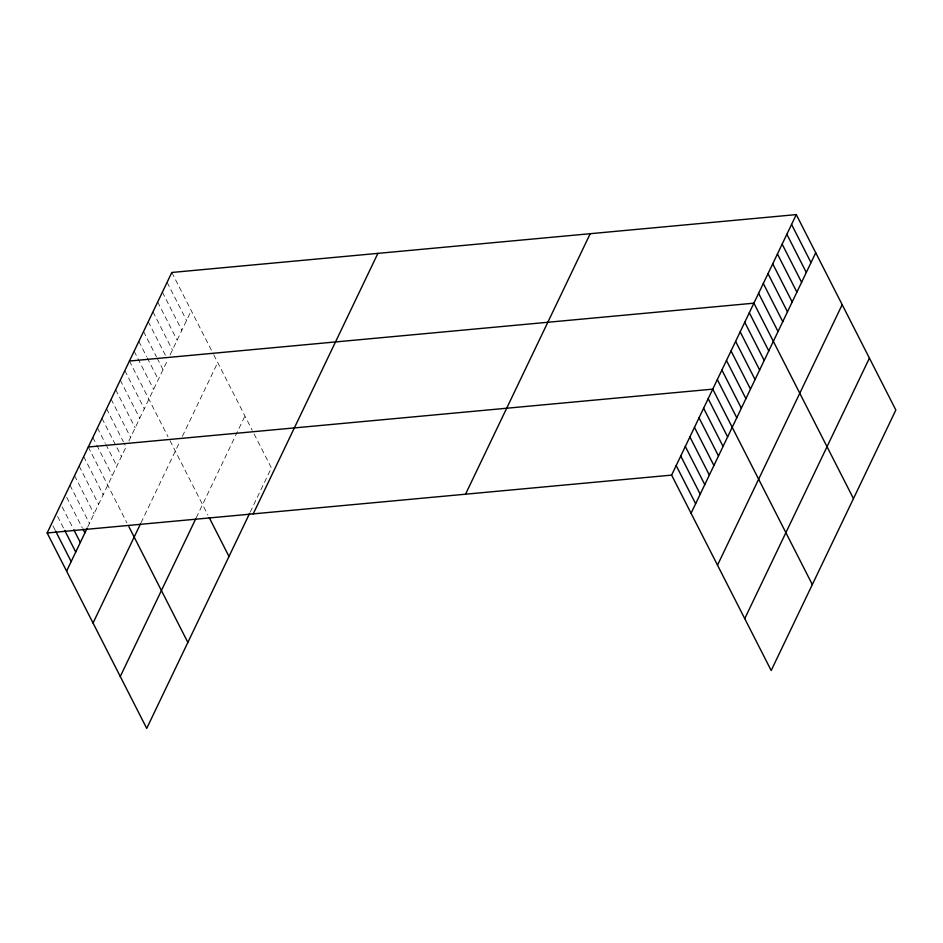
<?xml version="1.0" encoding="UTF-8"?>
<svg xmlns="http://www.w3.org/2000/svg" width="943" height="943" viewBox="0 0 943 943"><rect width="100%" height="100%" fill="white"/><g stroke="black" fill="none" stroke-linecap="round" stroke-linejoin="round"><path stroke-width="0.71" stroke-dasharray="4.71 3.54" d="M87.734 526.972L126.02 446.97L124.075 443.151M128.885 441.006L167.713 359.849M170.07 354.922L191.264 310.636M141.037 522.74L180.03 441.265M182.388 436.338L217.703 362.536M196.274 517.707L244.944 415.993M250.19 512.179L271.384 467.893L252.877 431.564M171.815 272.468L211.751 350.855M213.743 354.745L252.217 430.267M167.111 282.311L186.561 320.479M162.396 292.153L181.846 330.321M157.693 301.996L177.131 340.164M152.978 311.838L172.428 350.006M148.263 321.681L165.768 356.03M143.56 331.523L156.526 356.961M157.175 358.234L163.009 369.691M138.845 341.366L146.625 356.631M147.273 357.904L158.294 379.534M134.142 351.197L153.591 389.365M129.427 361.039L168.043 436.833M170.035 440.723L207.849 514.949M124.865 370.599L144.303 408.767M120.291 380.147L139.741 418.315M115.718 389.695L135.167 427.863M111.144 399.254L130.594 437.422M106.571 408.802L123.427 441.878M102.009 418.35L121.447 456.518M97.435 427.91L105.215 443.175M105.864 444.448L116.885 466.078M92.862 437.458L96.103 443.823M96.752 445.096L112.311 475.626M88.288 447.006L126.904 522.799M83.715 456.565L103.164 494.733M79.153 466.113L98.591 504.281M74.58 475.661L94.029 513.829M70.006 485.221L89.455 523.389M66.729 497.315L82.289 527.844M62.155 506.863L73.177 528.493M57.594 516.422L64.077 529.141M53.02 525.97L55.613 531.062"/><path stroke-width="1.41" d="M249.6 513.405L146.719 728.397L47.15 532.972L171.815 272.468L796.281 214.603L895.85 410.028L771.185 670.532L671.616 475.107L796.281 214.603M66.599 571.14L87.169 528.163M93.039 623.04L140.46 523.931M120.28 676.496L195.708 518.898M253.219 513.876L377.895 253.372M465.536 494.203L590.212 233.699M691.066 513.275L815.73 252.771M717.505 565.175L842.17 304.672M744.746 618.632L869.411 358.128M129.427 361.039L753.893 303.174L853.462 498.599M88.288 447.006L712.755 389.141L812.324 584.566M47.15 532.972L671.616 475.107M791.566 224.446L811.015 262.614M786.863 234.288L806.312 272.456M782.148 244.131L801.597 282.299M777.445 253.973L796.894 292.141M772.73 263.816L792.179 301.984M768.026 273.659L787.476 311.827M763.311 283.501L782.761 321.669M758.608 293.332L778.046 331.512M749.32 312.734L768.769 350.902M744.746 322.282L764.195 360.45M740.184 331.83L759.634 369.998M735.611 341.39L755.06 379.558M731.037 350.937L750.487 389.105M726.464 360.485L745.913 398.653M721.89 370.045L741.339 408.213M717.328 379.593L736.778 417.761M708.181 398.7L727.631 436.868M703.608 408.248L723.057 446.416M699.034 417.796L718.483 455.964M694.472 427.356L713.922 465.524M689.899 436.904L709.348 475.072M685.325 446.452L704.775 484.619M680.752 456.011L700.201 494.179M676.19 465.559L695.628 503.727M209.169 517.542L228.996 556.464M128.885 526.689L187.857 642.431M82.937 529.117L84.882 532.936M73.825 529.766L80.308 542.484M64.725 530.414L75.735 552.044M55.613 531.062L71.173 561.592"/></g></svg>
